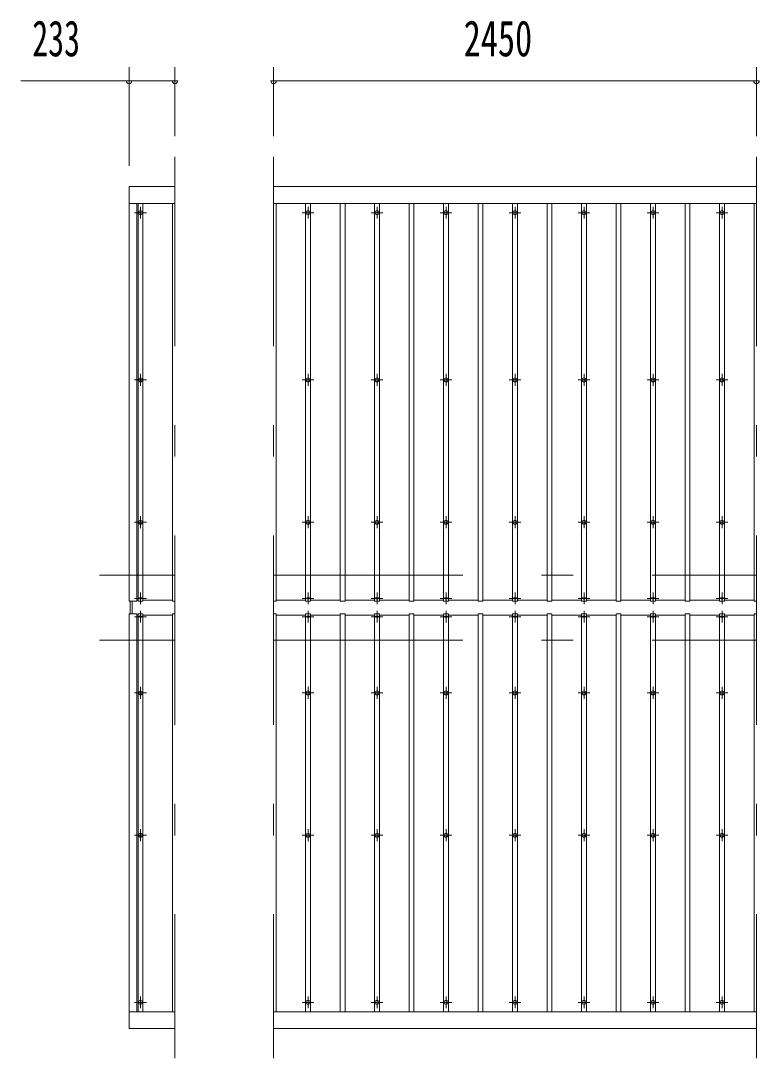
# Model space of a CAD drawing. Units: millimetres, scale not verified. Extents: x -34086 to 34091, y -14700 to 14700.
# Drawn here: x -24263 to -20516, y 8173 to 13433 of the extents above; entities that cross this region are included whole.
import ezdxf
from ezdxf.enums import TextEntityAlignment as Align

# ---------------------------------------------------------------- set-up
doc = ezdxf.new("R2010")
doc.units = ezdxf.units.MM
doc.header["$LTSCALE"] = 80
doc.linetypes.add('USER3', pattern=[24, 12, -5, 2, -5])
for name, color, linetype, lineweight in [('0-2_1-07BOLD', 7, 'Continuous', 18), ('0-3_1-27CENTER', 3, 'USER3', 18), ('0-4_1-47THIN', 4, 'Continuous', 18), ('0-5_1-57DIM', 3, 'Continuous', 18)]:
    doc.layers.add(name, color=color, linetype=linetype, lineweight=lineweight)
doc.styles.add('ＭＳ ゴシック', font='')
doc.styles.get('ＭＳ ゴシック').set_extended_font_data('MS Gothic')

msp = doc.modelspace()

# ---------------------------------------------------------------- linework, layer by layer
at = {"layer": '0-2_1-07BOLD'}
for p, q in [((-23713.22, 12592.54), (-23713.22, 10489.54)), ((-23713.22, 12592.54), (-23480.22, 12592.54)), ((-22980.22, 12592.54), (-20530.22, 12592.54)), ((-23713.22, 12506.79), (-23480.22, 12506.79)), ((-22980.22, 12506.79), (-20530.22, 12506.79)), ((-23708.21, 10425.54), (-23708.21, 10489.54)), ((-23698.22, 10425.54), (-23698.22, 10489.54)), ((-23713.22, 8322.54), (-23713.22, 10425.54)), ((-23713.22, 8408.29), (-23480.22, 8408.29)), ((-22980.22, 8408.29), (-20530.22, 8408.29)), ((-23713.22, 8322.54), (-23480.22, 8322.54)), ((-22980.22, 8322.54), (-20530.22, 8322.54))]:
    msp.add_line(p, q, dxfattribs=at)
for points in [[(-23673.22, 12506.79), (-23673.22, 10489.54), (-23713.22, 10489.54)], [(-23673.22, 8408.29), (-23673.22, 10425.54), (-23713.22, 10425.54)]]:
    msp.add_lwpolyline(points, dxfattribs=at)
for centre in [(-23655.22, 12459.37), (-22805.21, 12459.37), (-22455.22, 12459.37), (-22105.22, 12459.37), (-21755.22, 12459.37), (-21405.22, 12459.37), (-21055.22, 12459.37), (-20705.22, 12459.37), (-23655.22, 11611.7), (-22805.21, 11611.7), (-22455.22, 11611.7), (-22105.22, 11611.7), (-21755.22, 11611.7), (-21405.22, 11611.7), (-21055.22, 11611.7), (-20705.22, 11611.7), (-23655.22, 10890.04), (-22805.21, 10890.04), (-22455.22, 10890.04), (-22105.22, 10890.04), (-21755.22, 10890.04), (-21405.22, 10890.04), (-21055.22, 10890.04), (-20705.22, 10890.04), (-23655.22, 10025.04), (-22805.21, 10025.04), (-22455.22, 10025.04), (-22105.22, 10025.04), (-21755.22, 10025.04), (-21405.22, 10025.04), (-21055.22, 10025.04), (-20705.22, 10025.04), (-23655.22, 9303.38), (-22805.21, 9303.38), (-22455.22, 9303.38), (-22105.22, 9303.38), (-21755.22, 9303.38), (-21405.22, 9303.38), (-21055.22, 9303.38), (-20705.22, 9303.38), (-23655.22, 8455.72), (-22805.21, 8455.72), (-22455.22, 8455.72), (-22105.22, 8455.72), (-21755.22, 8455.72), (-21405.22, 8455.72), (-21055.22, 8455.72), (-20705.22, 8455.72)]:
    msp.add_circle(centre, 10, dxfattribs=at)
for centre, start, end in [((-23655.22, 10493.51), 46.3961, 133.6039), ((-23655.22, 10514.51), 226.39838, 313.60162), ((-22805.21, 10493.51), 46.3961, 133.6039), ((-22805.21, 10514.51), 226.39838, 313.60162), ((-22455.22, 10493.51), 46.3961, 133.6039), ((-22455.22, 10514.51), 226.39838, 313.60162), ((-22105.22, 10493.51), 46.3961, 133.6039), ((-22105.22, 10514.51), 226.39838, 313.60162), ((-21755.22, 10493.51), 46.3961, 133.6039), ((-21755.22, 10514.51), 226.39838, 313.60162), ((-21405.22, 10493.51), 46.3961, 133.6039), ((-21405.22, 10514.51), 226.39838, 313.60162), ((-21055.22, 10493.51), 46.3961, 133.6039), ((-21055.22, 10514.51), 226.39838, 313.60162), ((-20705.22, 10493.51), 46.3961, 133.6039), ((-20705.22, 10514.51), 226.39838, 313.60162), ((-23655.22, 10400.57), 46.39838, 133.60162), ((-22805.21, 10400.57), 46.39838, 133.60162), ((-22455.22, 10400.57), 46.39838, 133.60162), ((-22105.22, 10400.57), 46.39838, 133.60162), ((-21755.22, 10400.57), 46.39838, 133.60162), ((-21405.22, 10400.57), 46.39838, 133.60162), ((-21055.22, 10400.57), 46.39838, 133.60162), ((-20705.22, 10400.57), 46.39838, 133.60162), ((-23655.22, 10421.57), 226.3961, 313.6039), ((-22805.21, 10421.57), 226.3961, 313.6039), ((-22455.22, 10421.57), 226.3961, 313.6039), ((-22105.22, 10421.57), 226.3961, 313.6039), ((-21755.22, 10421.57), 226.3961, 313.6039), ((-21405.22, 10421.57), 226.3961, 313.6039), ((-21055.22, 10421.57), 226.3961, 313.6039), ((-20705.22, 10421.57), 226.3961, 313.6039)]:
    msp.add_arc(centre, 14.5, start, end, dxfattribs=at)
at = {"layer": '0-3_1-27CENTER'}
for p, q in [((-23480.22, 12742.55), (-23480.22, 8172.54)), ((-22980.22, 12742.55), (-22980.22, 8172.54)), ((-20530.22, 12742.55), (-20530.22, 8172.54)), ((-23655.22, 12429.36), (-23655.22, 12489.37)), ((-22805.21, 12429.36), (-22805.21, 12489.37)), ((-22455.22, 12429.36), (-22455.22, 12489.37)), ((-22105.22, 12429.36), (-22105.22, 12489.37)), ((-21755.22, 12429.36), (-21755.22, 12489.37)), ((-21405.22, 12429.36), (-21405.22, 12489.37)), ((-21055.22, 12429.36), (-21055.22, 12489.37)), ((-20705.22, 12429.36), (-20705.22, 12489.37)), ((-23685.21, 12459.37), (-23625.22, 12459.37)), ((-22835.22, 12459.37), (-22775.22, 12459.37)), ((-22485.22, 12459.37), (-22425.22, 12459.37)), ((-22135.21, 12459.37), (-22075.22, 12459.37)), ((-21785.21, 12459.37), (-21725.22, 12459.37)), ((-21435.22, 12459.37), (-21375.22, 12459.37)), ((-21085.22, 12459.37), (-21025.21, 12459.37)), ((-20735.21, 12459.37), (-20675.22, 12459.37)), ((-23655.22, 11581.71), (-23655.22, 11641.71)), ((-22805.21, 11581.71), (-22805.21, 11641.71)), ((-22455.22, 11581.71), (-22455.22, 11641.71)), ((-22105.22, 11581.71), (-22105.22, 11641.71)), ((-21755.22, 11581.71), (-21755.22, 11641.71)), ((-21405.22, 11581.71), (-21405.22, 11641.71)), ((-21055.22, 11581.71), (-21055.22, 11641.71)), ((-20705.22, 11581.71), (-20705.22, 11641.71)), ((-23685.21, 11611.7), (-23625.22, 11611.7)), ((-22835.22, 11611.7), (-22775.22, 11611.7)), ((-22485.22, 11611.7), (-22425.22, 11611.7)), ((-22135.21, 11611.7), (-22075.22, 11611.7)), ((-21785.21, 11611.7), (-21725.22, 11611.7)), ((-21435.22, 11611.7), (-21375.22, 11611.7)), ((-21085.22, 11611.7), (-21025.21, 11611.7)), ((-20735.21, 11611.7), (-20675.22, 11611.7)), ((-23685.21, 10890.04), (-23625.22, 10890.04)), ((-23655.22, 10860.04), (-23655.22, 10920.04)), ((-22835.22, 10890.04), (-22775.22, 10890.04)), ((-22805.21, 10860.04), (-22805.21, 10920.04)), ((-22485.22, 10890.04), (-22425.22, 10890.04)), ((-22455.22, 10860.04), (-22455.22, 10920.04)), ((-22135.21, 10890.04), (-22075.22, 10890.04)), ((-22105.22, 10860.04), (-22105.22, 10920.04)), ((-21785.21, 10890.04), (-21725.22, 10890.04)), ((-21755.22, 10860.04), (-21755.22, 10920.04)), ((-21435.22, 10890.04), (-21375.22, 10890.04)), ((-21405.22, 10860.04), (-21405.22, 10920.04)), ((-21085.22, 10890.04), (-21025.21, 10890.04)), ((-21055.22, 10860.04), (-21055.22, 10920.04)), ((-20735.21, 10890.04), (-20675.22, 10890.04)), ((-20705.22, 10860.04), (-20705.22, 10920.04)), ((-23863.22, 10622.54), (-23480.22, 10622.54)), ((-22980.22, 10622.54), (-20530.22, 10622.54)), ((-23655.22, 10474.01), (-23655.22, 10534.02)), ((-22805.21, 10474.01), (-22805.21, 10534.02)), ((-22455.22, 10474.01), (-22455.22, 10534.02)), ((-22105.22, 10474.01), (-22105.22, 10534.02)), ((-21755.22, 10474.01), (-21755.22, 10534.02)), ((-21405.22, 10474.01), (-21405.22, 10534.02)), ((-21055.22, 10474.01), (-21055.22, 10534.02)), ((-20705.22, 10474.01), (-20705.22, 10534.02)), ((-23685.21, 10504.01), (-23625.22, 10504.01)), ((-22835.22, 10504.01), (-22775.22, 10504.01)), ((-22485.22, 10504.01), (-22425.22, 10504.01)), ((-22135.21, 10504.01), (-22075.22, 10504.01)), ((-21785.22, 10504.01), (-21725.22, 10504.01)), ((-21435.22, 10504.01), (-21375.22, 10504.01)), ((-21085.22, 10504.01), (-21025.22, 10504.01)), ((-20735.22, 10504.01), (-20675.22, 10504.01)), ((-23655.22, 10441.07), (-23655.22, 10381.06)), ((-22805.21, 10441.07), (-22805.21, 10381.06)), ((-22455.22, 10441.07), (-22455.22, 10381.06)), ((-22105.22, 10441.07), (-22105.22, 10381.06)), ((-21755.22, 10441.07), (-21755.22, 10381.06)), ((-21405.22, 10441.07), (-21405.22, 10381.06)), ((-21055.22, 10441.07), (-21055.22, 10381.06)), ((-20705.22, 10441.07), (-20705.22, 10381.06)), ((-23685.21, 10411.07), (-23625.22, 10411.07)), ((-22835.22, 10411.07), (-22775.22, 10411.07)), ((-22485.22, 10411.07), (-22425.22, 10411.07)), ((-22135.21, 10411.07), (-22075.22, 10411.07)), ((-21785.22, 10411.07), (-21725.22, 10411.07)), ((-21435.22, 10411.07), (-21375.22, 10411.07)), ((-21085.22, 10411.07), (-21025.22, 10411.07)), ((-20735.22, 10411.07), (-20675.22, 10411.07)), ((-23863.22, 10292.54), (-23480.22, 10292.54)), ((-22980.22, 10292.54), (-20530.22, 10292.54)), ((-23655.22, 10055.03), (-23655.22, 9995.04)), ((-22805.21, 10055.03), (-22805.21, 9995.04)), ((-22455.22, 10055.03), (-22455.22, 9995.04)), ((-22105.22, 10055.03), (-22105.22, 9995.04)), ((-21755.22, 10055.03), (-21755.22, 9995.04)), ((-21405.22, 10055.03), (-21405.22, 9995.04)), ((-21055.22, 10055.03), (-21055.22, 9995.04)), ((-20705.22, 10055.03), (-20705.22, 9995.04)), ((-23685.21, 10025.04), (-23625.22, 10025.04)), ((-22835.22, 10025.04), (-22775.22, 10025.04)), ((-22485.22, 10025.04), (-22425.22, 10025.04)), ((-22135.21, 10025.04), (-22075.22, 10025.04)), ((-21785.21, 10025.04), (-21725.22, 10025.04)), ((-21435.22, 10025.04), (-21375.22, 10025.04)), ((-21085.22, 10025.04), (-21025.21, 10025.04)), ((-20735.21, 10025.04), (-20675.22, 10025.04)), ((-23655.22, 9333.38), (-23655.22, 9273.37)), ((-22805.21, 9333.38), (-22805.21, 9273.37)), ((-22455.22, 9333.38), (-22455.22, 9273.37)), ((-22105.22, 9333.38), (-22105.22, 9273.37)), ((-21755.22, 9333.38), (-21755.22, 9273.37)), ((-21405.22, 9333.38), (-21405.22, 9273.37)), ((-21055.22, 9333.38), (-21055.22, 9273.37)), ((-20705.22, 9333.38), (-20705.22, 9273.37)), ((-23685.21, 9303.38), (-23625.22, 9303.38)), ((-22835.22, 9303.38), (-22775.22, 9303.38)), ((-22485.22, 9303.38), (-22425.22, 9303.38)), ((-22135.21, 9303.38), (-22075.22, 9303.38)), ((-21785.21, 9303.38), (-21725.22, 9303.38)), ((-21435.22, 9303.38), (-21375.22, 9303.38)), ((-21085.22, 9303.38), (-21025.21, 9303.38)), ((-20735.21, 9303.38), (-20675.22, 9303.38)), ((-23655.22, 8485.71), (-23655.22, 8425.72)), ((-22805.21, 8485.71), (-22805.21, 8425.72)), ((-22455.22, 8485.71), (-22455.22, 8425.72)), ((-22105.22, 8485.71), (-22105.22, 8425.72)), ((-21755.22, 8485.71), (-21755.22, 8425.72)), ((-21405.22, 8485.71), (-21405.22, 8425.72)), ((-21055.22, 8485.71), (-21055.22, 8425.72)), ((-20705.22, 8485.71), (-20705.22, 8425.72)), ((-23685.21, 8455.72), (-23625.22, 8455.72)), ((-22835.22, 8455.72), (-22775.22, 8455.72)), ((-22485.22, 8455.72), (-22425.22, 8455.72)), ((-22135.21, 8455.72), (-22075.22, 8455.72)), ((-21785.21, 8455.72), (-21725.22, 8455.72)), ((-21435.22, 8455.72), (-21375.22, 8455.72)), ((-21085.22, 8455.72), (-21025.21, 8455.72)), ((-20735.21, 8455.72), (-20675.22, 8455.72))]:
    msp.add_line(p, q, dxfattribs=at)
at = {"layer": '0-4_1-47THIN'}
for p, q in [((-23667.72, 10489.54), (-23667.72, 12506.79)), ((-23642.71, 10489.54), (-23642.71, 12506.79)), ((-23492.72, 10489.54), (-23492.72, 12506.79)), ((-22967.71, 10489.54), (-22967.71, 12506.79)), ((-22817.72, 10489.54), (-22817.72, 12506.79)), ((-22792.72, 10489.54), (-22792.72, 12506.79)), ((-22642.72, 10489.54), (-22642.72, 12506.79)), ((-22617.72, 10489.54), (-22617.72, 12506.79)), ((-22467.72, 10489.54), (-22467.72, 12506.79)), ((-22442.72, 10489.54), (-22442.72, 12506.79)), ((-22292.72, 10489.54), (-22292.72, 12506.79)), ((-22267.72, 10489.54), (-22267.72, 12506.79)), ((-22117.72, 10489.54), (-22117.72, 12506.79)), ((-22092.72, 10489.54), (-22092.72, 12506.79)), ((-21942.72, 10489.54), (-21942.72, 12506.79)), ((-21917.72, 10489.54), (-21917.72, 12506.79)), ((-21767.72, 10489.54), (-21767.72, 12506.79)), ((-21742.72, 10489.54), (-21742.72, 12506.79)), ((-21592.72, 10489.54), (-21592.72, 12506.79)), ((-21567.72, 10489.54), (-21567.72, 12506.79)), ((-21417.72, 10489.54), (-21417.72, 12506.79)), ((-21392.72, 10489.54), (-21392.72, 12506.79)), ((-21242.72, 10489.54), (-21242.72, 12506.79)), ((-21217.72, 10489.54), (-21217.72, 12506.79)), ((-21067.72, 10489.54), (-21067.72, 12506.79)), ((-21042.72, 10489.54), (-21042.71, 12506.79)), ((-20892.72, 10489.54), (-20892.72, 12506.79)), ((-20867.72, 10489.54), (-20867.72, 12506.79)), ((-20717.72, 10489.54), (-20717.72, 12506.79)), ((-20692.72, 10489.54), (-20692.72, 12506.79)), ((-20542.72, 10489.54), (-20542.72, 12506.79)), ((-23673.22, 10495.58), (-23667.72, 10495.58)), ((-23667.72, 10489.54), (-23642.71, 10489.54)), ((-23492.72, 10495.58), (-23642.71, 10495.58)), ((-23492.72, 10489.54), (-23480.22, 10489.54)), ((-22980.22, 10489.54), (-22967.71, 10489.54)), ((-22967.71, 10495.58), (-22817.72, 10495.58)), ((-22817.72, 10489.54), (-22792.72, 10489.54)), ((-22642.72, 10495.58), (-22792.72, 10495.58)), ((-22642.72, 10489.54), (-22617.72, 10489.54)), ((-22617.72, 10495.58), (-22467.72, 10495.58)), ((-22467.72, 10489.54), (-22442.72, 10489.54)), ((-22292.72, 10495.58), (-22442.72, 10495.58)), ((-22292.72, 10489.54), (-22267.72, 10489.54)), ((-22267.72, 10495.58), (-22117.72, 10495.58)), ((-22117.72, 10489.54), (-22092.72, 10489.54)), ((-21942.72, 10495.58), (-22092.72, 10495.58)), ((-21942.72, 10489.54), (-21917.72, 10489.54)), ((-21917.72, 10495.58), (-21767.72, 10495.58)), ((-21767.72, 10489.54), (-21742.72, 10489.54)), ((-21592.72, 10495.58), (-21742.72, 10495.58)), ((-21592.72, 10489.54), (-21567.72, 10489.54)), ((-21567.72, 10495.58), (-21417.72, 10495.58)), ((-21417.72, 10489.54), (-21392.72, 10489.54)), ((-21242.72, 10495.58), (-21392.72, 10495.58)), ((-21242.72, 10489.54), (-21217.72, 10489.54)), ((-21217.72, 10495.58), (-21067.72, 10495.58)), ((-21067.72, 10489.54), (-21042.72, 10489.54)), ((-20892.72, 10495.58), (-21042.72, 10495.58)), ((-20892.72, 10489.54), (-20867.72, 10489.54)), ((-20867.72, 10495.58), (-20717.72, 10495.58)), ((-20717.72, 10489.54), (-20692.72, 10489.54)), ((-20542.72, 10495.58), (-20692.72, 10495.58)), ((-20542.72, 10489.54), (-20530.22, 10489.54)), ((-23673.22, 10419.5), (-23667.72, 10419.5)), ((-23667.72, 10425.54), (-23667.72, 8408.29)), ((-23667.72, 10425.54), (-23642.71, 10425.54)), ((-23642.71, 10425.54), (-23642.71, 8408.29)), ((-23492.72, 10419.5), (-23642.71, 10419.5)), ((-23492.72, 10425.54), (-23492.72, 8408.29)), ((-23492.72, 10425.54), (-23480.22, 10425.54)), ((-22980.22, 10425.54), (-22967.71, 10425.54)), ((-22967.71, 10425.54), (-22967.71, 8408.29)), ((-22967.71, 10419.5), (-22817.72, 10419.5)), ((-22817.72, 10425.54), (-22817.72, 8408.29)), ((-22817.72, 10425.54), (-22792.72, 10425.54)), ((-22792.72, 10425.54), (-22792.72, 8408.29)), ((-22642.72, 10419.5), (-22792.72, 10419.5)), ((-22642.72, 10425.54), (-22642.72, 8408.29)), ((-22617.72, 10419.5), (-22467.72, 10419.5)), ((-22467.72, 10425.54), (-22467.72, 8408.29)), ((-22467.72, 10425.54), (-22442.72, 10425.54)), ((-22442.72, 10425.54), (-22442.72, 8408.29)), ((-22292.72, 10419.5), (-22442.72, 10419.5)), ((-22292.72, 10425.54), (-22292.72, 8408.29)), ((-22267.72, 10419.5), (-22117.72, 10419.5)), ((-22117.72, 10425.54), (-22117.72, 8408.29)), ((-22117.72, 10425.54), (-22092.72, 10425.54)), ((-22092.72, 10425.54), (-22092.72, 8408.29)), ((-21942.72, 10419.5), (-22092.72, 10419.5)), ((-21942.72, 10425.54), (-21942.72, 8408.29)), ((-21942.72, 10425.54), (-21917.72, 10425.54)), ((-21917.72, 10425.54), (-21917.72, 8408.29)), ((-21917.72, 10419.5), (-21767.72, 10419.5)), ((-21767.72, 10425.54), (-21767.72, 8408.29)), ((-21592.72, 10419.5), (-21742.72, 10419.5)), ((-21592.72, 10425.54), (-21592.72, 8408.29)), ((-21592.72, 10425.54), (-21567.72, 10425.54)), ((-21567.72, 10425.54), (-21567.72, 8408.29)), ((-21567.72, 10419.5), (-21417.72, 10419.5)), ((-21417.72, 10425.54), (-21417.72, 8408.29)), ((-21417.72, 10425.54), (-21392.72, 10425.54)), ((-21392.72, 10425.54), (-21392.72, 8408.29)), ((-21242.72, 10419.5), (-21392.72, 10419.5)), ((-21242.72, 10425.54), (-21242.72, 8408.29)), ((-21217.72, 10419.5), (-21067.72, 10419.5)), ((-21067.72, 10425.54), (-21067.72, 8408.29)), ((-20892.72, 10419.5), (-21042.72, 10419.5)), ((-20892.72, 10425.54), (-20892.72, 8408.29)), ((-20867.72, 10419.5), (-20717.72, 10419.5)), ((-20717.72, 10425.54), (-20717.72, 8408.29)), ((-20717.72, 10425.54), (-20692.72, 10425.54)), ((-20692.72, 10425.54), (-20692.72, 8408.29)), ((-20542.72, 10419.5), (-20692.72, 10419.5)), ((-20542.72, 10425.54), (-20542.72, 8408.29)), ((-20542.72, 10425.54), (-20530.22, 10425.54))]:
    msp.add_line(p, q, dxfattribs=at)
for points in [[(-22642.72, 10425.54), (-22617.72, 10425.54), (-22617.72, 8408.29)], [(-22292.72, 10425.54), (-22267.72, 10425.54), (-22267.72, 8408.29)], [(-21767.72, 10425.54), (-21742.72, 10425.54), (-21742.72, 8408.29)], [(-21242.72, 10425.54), (-21217.72, 10425.54), (-21217.72, 8408.29)], [(-21067.72, 10425.54), (-21042.72, 10425.54), (-21042.71, 8408.29)], [(-20892.72, 10425.54), (-20867.72, 10425.54), (-20867.72, 8408.29)]]:
    msp.add_lwpolyline(points, dxfattribs=at)
at = {"layer": '0-5_1-57DIM'}
for p, q in [((-23713.22, 12697.54), (-23713.22, 13197.54)), ((-23480.22, 12847.54), (-23480.22, 13197.54)), ((-22980.22, 12847.54), (-22980.22, 13197.54)), ((-20530.22, 12847.54), (-20530.22, 13197.54)), ((-24262.72, 13127.54), (-23480.22, 13127.54)), ((-23699.22, 13127.54), (-23727.22, 13127.54)), ((-23466.22, 13127.54), (-23494.22, 13127.54)), ((-22966.22, 13127.54), (-22994.22, 13127.54)), ((-22980.22, 13127.54), (-20530.22, 13127.54)), ((-20516.22, 13127.54), (-20544.22, 13127.54))]:
    msp.add_line(p, q, dxfattribs=at)
for centre in [(-23713.22, 13127.54), (-23480.22, 13127.54), (-22980.22, 13127.54), (-20530.22, 13127.54)]:
    msp.add_arc(centre, 14, 180, 0, dxfattribs=at)

# ---------------------------------------------------------------- texts
at = {"layer": '0-5_1-57DIM', "color": 7, "style": 'ＭＳ ゴシック'}
for s, width, p in [('233', 0.65, (-24204.16, 13197.54)), ('2450', 0.7, (-22015.63, 13197.54))]:
    msp.add_text(s, height=182.3, dxfattribs=dict(at, width=width)).set_placement(p, align=Align.BOTTOM_LEFT)

doc.saveas('drawing.dxf')
